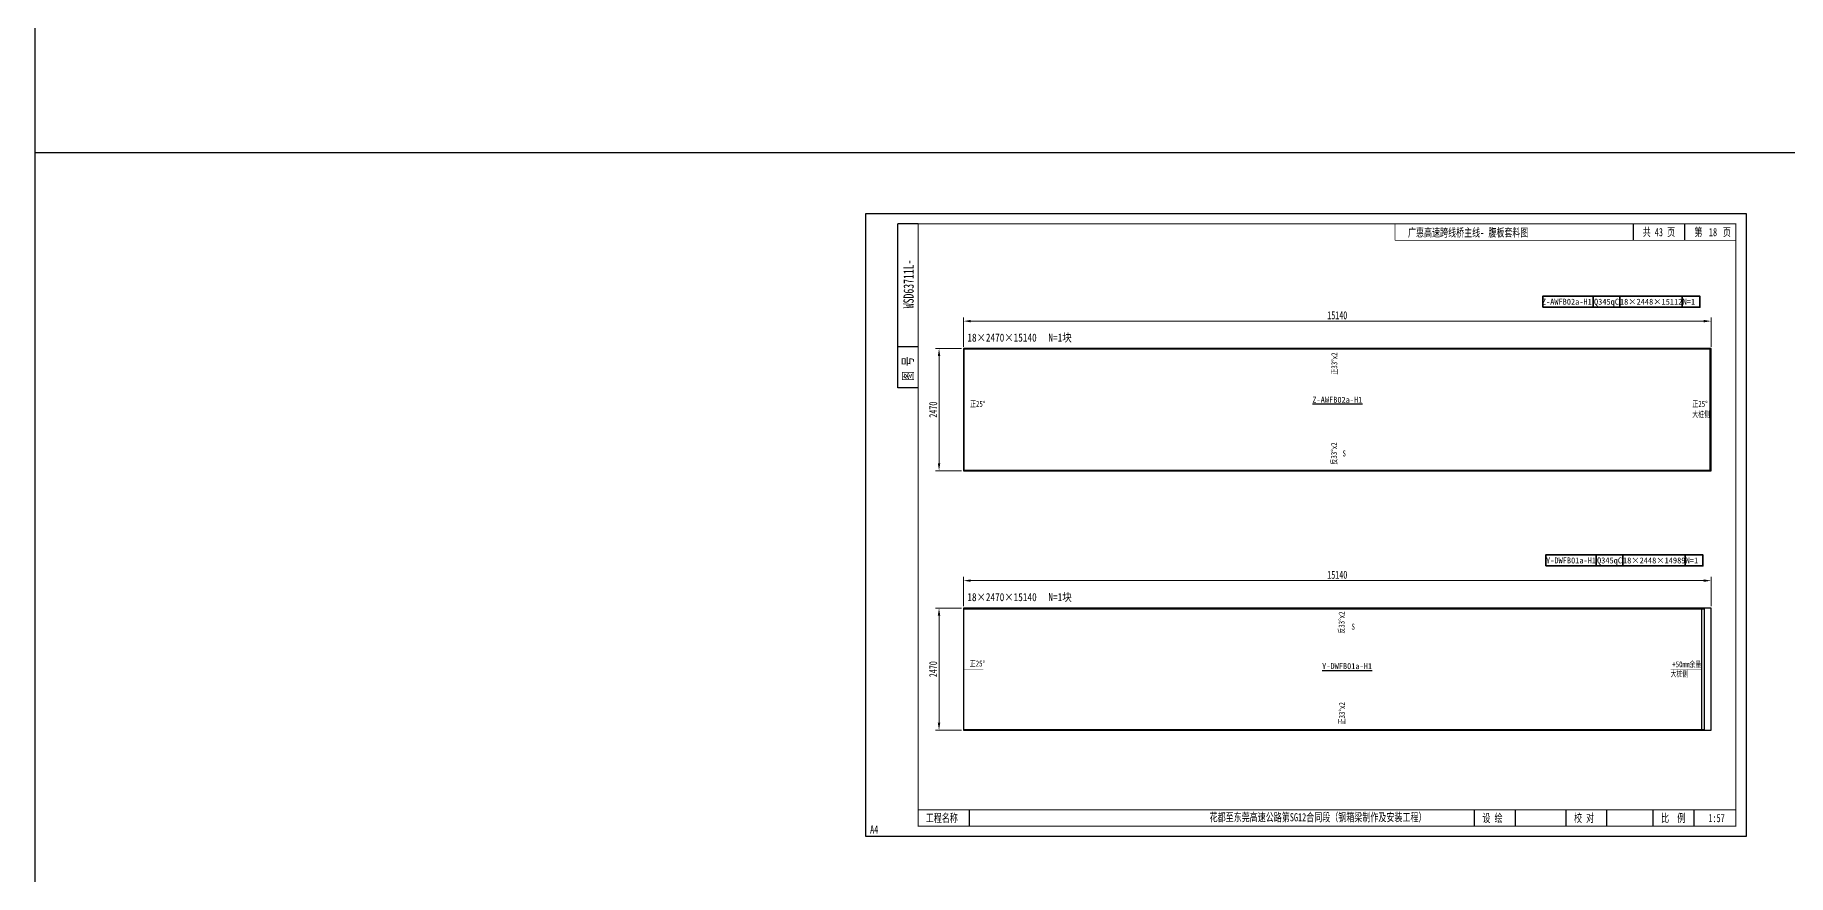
# Model space of a CAD drawing. Extents: x 1629247 to 2251351, y -601856 to -65897.
# Drawn here: x 1852530 to 1888018, y -498264 to -481274 of the extents above; entities that cross this region are included whole.
import ezdxf
from ezdxf.enums import TextEntityAlignment as Align

# ---------------------------------------------------------------- set-up
doc = ezdxf.new("R2010")
doc.units = 0
doc.header["$LTSCALE"] = 2
doc.header["$MEASUREMENT"] = 0
doc.header["$PDMODE"] = 35
doc.header["$PDSIZE"] = 50
doc.layers.get('0').update_dxf_attribs({"linetype": 'CONTINUOUS'})
doc.layers.get('Defpoints').update_dxf_attribs({"linetype": 'CONTINUOUS'})
doc.layers.add('1图框轮廓', color=7, linetype='CONTINUOUS', lineweight=35)
doc.layers.add('标注层', color=3, linetype='CONTINUOUS', lineweight=13)
doc.layers.add('A3', color=7, linetype='CONTINUOUS')
doc.styles.add('仿宋', font='仿宋_GB2312_1.ttf', dxfattribs={"width": 0.7})
doc.dimstyles.new('标准标注样式-60', dxfattribs={"dimscale": 60, "dimtxt": 2.7, "dimasz": 2.5, "dimexe": 1.25, "dimexo": 0.625, "dimtad": 1, "dimdec": 0, "dimdsep": 46, "dimtxsty": '仿宋', "dimcen": 2.5, "dimclrd": 3, "dimclre": 3, "dimclrt": 4, "dimazin": 0, "dimtfac": 1, "dimtdec": 0, "dimtmove": 0, "dimatfit": 3, "dimfxl": 1.25, "dimlwd": 13, "dimlwe": 13, "dimarcsym": 0})

# ---------------------------------------------------------------- blocks, each defined once
blk = doc.blocks.new('*D337')
at = {"color": 3, "lineweight": 13, "ltscale": 3}
for p, q in [((1871325, -487579), (1871325, -486986)), ((1886465, -487579), (1886465, -486986))]:
    blk.add_line(p, q, dxfattribs=at)
at = {"color": 3, "linetype": 'ByBlock', "lineweight": 13, "ltscale": 3}
blk.add_line((1886315, -487061), (1871475, -487061), dxfattribs=at)
at = {"color": 3, "ltscale": 3}
for points in [[(1871475, -487036), (1871475, -487086), (1871325, -487061)], [(1886315, -487036), (1886315, -487086), (1886465, -487061)]]:
    blk.add_solid(points, dxfattribs=at)
at = {"layer": 'Defpoints', "color": 0, "ltscale": 3}
for p in [(1871325, -487061), (1871325, -487617), (1886465, -487617)]:
    blk.add_point(p, dxfattribs=at)
at = {"color": 4, "ltscale": 3, "insert": (1878895, -486943), "char_height": 162, "attachment_point": 5, "style": '仿宋'}
blk.add_mtext('15140', dxfattribs=at)
blk = doc.blocks.new('*D338')
at = {"color": 3, "lineweight": 13, "ltscale": 3}
for p, q in [((1871288, -487617), (1870757, -487617)), ((1871288, -490087), (1870757, -490087))]:
    blk.add_line(p, q, dxfattribs=at)
at = {"color": 3, "linetype": 'ByBlock', "lineweight": 13, "ltscale": 3}
blk.add_line((1870832, -487767), (1870832, -489937), dxfattribs=at)
at = {"color": 3, "ltscale": 3}
for points in [[(1870807, -487767), (1870857, -487767), (1870832, -487617)], [(1870807, -489937), (1870857, -489937), (1870832, -490087)]]:
    blk.add_solid(points, dxfattribs=at)
at = {"layer": 'Defpoints', "color": 0, "ltscale": 3}
for p in [(1871325, -487617), (1870832, -490087), (1871325, -490087)]:
    blk.add_point(p, dxfattribs=at)
at = {"color": 4, "ltscale": 3, "insert": (1870714, -488852), "char_height": 162, "attachment_point": 5, "rotation": 90, "style": '仿宋'}
blk.add_mtext('2470', dxfattribs=at)
blk = doc.blocks.new('tukuangA4-')
at = {"layer": 'A3'}
for p, q in [((537, 7565), (537, 10327)), ((882, 10327), (537, 10327)), ((12951, 10051), (12951, 10327)), ((13814, 10051), (13814, 10327)), ((882, 8256), (537, 8256)), ((882, 7565), (537, 7565)), ((1745, 173), (1745, 449)), ((10266, 173), (10266, 449)), ((10957, 173), (10957, 449)), ((11811, 173), (11811, 449)), ((12502, 173), (12502, 449)), ((13280, 173), (13280, 449)), ((13971, 173), (13971, 449))]:
    blk.add_line(p, q, dxfattribs=at)
blk.add_lwpolyline([(14850, 10500), (14850, 0), (0, 0), (0, 10500)], close=True, dxfattribs=at)
for points, const_width in [([(882, 10327), (14677, 10327), (14677, 173), (882, 173), (882, 10327)], 17.3), ([(8927, 10051), (8927, 10327)], 13.8), ([(8927, 10051), (14677, 10051)], 13.8), ([(882, 449), (14677, 449)], 13.8)]:
    blk.add_lwpolyline(points, dxfattribs=dict(at, const_width=const_width))
at = {"layer": 'A3', "color": 7, "linetype": 'Continuous', "style": '仿宋', "width": 0.7}
for s, p in [('共    页', (13106, 10120)), ('第     页', (13977, 10120)), ('工程名称', (1009, 242)), ('花都至东莞高速公路第SG12合同段（钢箱梁制作及安装工程）', (5798, 255)), ('设 绘', (10401, 242)), ('校 对', (11946, 242)), ('比  例', (13415, 242))]:
    blk.add_text(s, height=138.1, dxfattribs=at).set_placement(p)
blk.add_text('WSD63711L-', height=172.6, rotation=90, dxfattribs=at).set_placement((806, 9316), align=Align.CENTER)
blk.add_text('图 号', height=172.6, rotation=90, dxfattribs=at).set_placement((793, 7681))
blk.add_text('A4', height=138.1, dxfattribs=at).set_placement((139, 50), align=Align.CENTER)
blk = doc.blocks.new('*D339')
at = {"color": 3, "lineweight": 13, "ltscale": 3}
for p, q in [((1871325, -492829), (1871325, -492236)), ((1886465, -492829), (1886465, -492236))]:
    blk.add_line(p, q, dxfattribs=at)
at = {"color": 3, "linetype": 'ByBlock', "lineweight": 13, "ltscale": 3}
blk.add_line((1886315, -492311), (1871475, -492311), dxfattribs=at)
at = {"color": 3, "ltscale": 3}
for points in [[(1871475, -492286), (1871475, -492336), (1871325, -492311)], [(1886315, -492286), (1886315, -492336), (1886465, -492311)]]:
    blk.add_solid(points, dxfattribs=at)
at = {"layer": 'Defpoints', "color": 0, "ltscale": 3}
for p in [(1871325, -492311), (1871325, -492867), (1886465, -492867)]:
    blk.add_point(p, dxfattribs=at)
at = {"color": 4, "ltscale": 3, "insert": (1878895, -492193), "char_height": 162, "attachment_point": 5, "style": '仿宋'}
blk.add_mtext('15140', dxfattribs=at)
blk = doc.blocks.new('*D340')
at = {"color": 3, "lineweight": 13, "ltscale": 3}
for p, q in [((1871288, -492867), (1870757, -492867)), ((1871288, -495337), (1870757, -495337))]:
    blk.add_line(p, q, dxfattribs=at)
at = {"color": 3, "linetype": 'ByBlock', "lineweight": 13, "ltscale": 3}
blk.add_line((1870832, -493017), (1870832, -495187), dxfattribs=at)
at = {"color": 3, "ltscale": 3}
for points in [[(1870807, -493017), (1870857, -493017), (1870832, -492867)], [(1870807, -495187), (1870857, -495187), (1870832, -495337)]]:
    blk.add_solid(points, dxfattribs=at)
at = {"layer": 'Defpoints', "color": 0, "ltscale": 3}
for p in [(1871325, -492867), (1870832, -495337), (1871325, -495337)]:
    blk.add_point(p, dxfattribs=at)
at = {"color": 4, "ltscale": 3, "insert": (1870714, -494102), "char_height": 162, "attachment_point": 5, "rotation": 90, "style": '仿宋'}
blk.add_mtext('2470', dxfattribs=at)

msp = doc.modelspace()

# ---------------------------------------------------------------- linework, layer by layer
at = {"color": 8, "ltscale": 3}
msp.add_line((1852530.5, -483650.1), (2049720.8, -483650.1), dxfattribs=at)
at = {"color": 3, "ltscale": 3}
msp.add_line((1886273.8, -495326.8), (1886273.8, -492878.8), dxfattribs=at)
at = {"color": 8, "ltscale": 3}
for points in [[(1852530.5, -417867.6), (2049720.8, -417867.6), (2049720.8, -587413.7), (1852530.5, -587413.7)], [(1871325, -490086.5), (1886465, -490086.5), (1886465, -487616.5), (1871325, -487616.5)], [(1871325, -495336.8), (1886465, -495336.8), (1886465, -492866.8), (1871325, -492866.8)]]:
    msp.add_lwpolyline(points, close=True, dxfattribs=at)
at = {"color": 1, "ltscale": 3}
for points in [[(1871335, -490076.5), (1886447, -490076.5), (1886447, -487628.5), (1871335, -487628.5)], [(1886273.8, -495326.8), (1871335, -495326.8), (1871335, -492878.8), (1886273.8, -492878.8), (1886323.8, -492878.8), (1886323.8, -495326.8)]]:
    msp.add_lwpolyline(points, close=True, dxfattribs=at)
at = {"layer": '1图框轮廓', "color": 30, "ltscale": 3}
for p, q in [((1884077.7, -486781), (1884077.7, -486556)), ((1884612.2, -486781), (1884612.2, -486556)), ((1885875.2, -486781), (1885875.2, -486556)), ((1884139, -492014.4), (1884139, -491789.4)), ((1884673.5, -492014.4), (1884673.5, -491789.4)), ((1885936.5, -492014.4), (1885936.5, -491789.4))]:
    msp.add_line(p, q, dxfattribs=at)
for points in [[(1883054.3, -486781), (1886235.2, -486781), (1886235.2, -486556), (1883054.3, -486556)], [(1883115.6, -492014.4), (1886296.5, -492014.4), (1886296.5, -491789.4), (1883115.6, -491789.4)]]:
    msp.add_lwpolyline(points, close=True, dxfattribs=at)
at = {"layer": '标注层', "color": 42}
for points in [[(1878943.3, -487639.9, 0, 25, 0), (1878943.3, -487714.8, 5, 5, 0), (1878943.3, -488145.8, 5, 5, 0)], [(1871335, -488852.5, 0, 25, 0), (1871409.8, -488852.5, 5, 5, 0), (1871726.4, -488852.5, 5, 5, 0)], [(1886447, -488852.5, 0, 25, 0), (1886372.2, -488852.5, 5, 5, 0), (1886055.6, -488852.5, 5, 5, 0)], [(1878943.3, -490039.4, 0, 25, 0), (1878943.3, -489964.6, 5, 5, 0), (1878943.3, -489491.1, 5, 5, 0)], [(1879098.4, -492903, 0, 25, 0), (1879098.4, -492977.9, 5, 5, 0), (1879098.4, -493408.9, 5, 5, 0)], [(1871335, -494102.8, 0, 25, 0), (1871409.8, -494102.8, 5, 5, 0), (1871726.4, -494102.8, 5, 5, 0)], [(1886273.8, -494102.8, 0, 25, 0), (1886199, -494102.8, 5, 5, 0), (1885647.1, -494102.8, 5, 5, 0)], [(1879098.4, -495302.5, 0, 25, 0), (1879098.4, -495227.7, 5, 5, 0), (1879098.4, -494754.2, 5, 5, 0)]]:
    msp.add_lwpolyline(points, format="xyseb", dxfattribs=at)

# ---------------------------------------------------------------- block references
at = {"color": 8, "xscale": 1.19999999999709, "yscale": 1.200000000000728, "zscale": 1.2}
msp.add_blockref('tukuangA4-', (1869352.2, -497486.5), dxfattribs=at)

# ---------------------------------------------------------------- texts
at = {"color": 7, "style": '仿宋', "width": 0.85}
for s, p in [('Z-AWFB02a-H1', (1883541.8, -486668.5)), ('Q345qC', (1884344.9, -486668.5)), ('N=1 ', (1886055.2, -486668.5)), ('Y-DWFB01a-H1', (1883627.5, -491901.9)), ('Q345qC', (1884406.3, -491901.9)), ('N=1 ', (1886116.5, -491901.9))]:
    msp.add_text(s, height=121.5, dxfattribs=at).set_placement(p, align=Align.MIDDLE_CENTER)
for s, p in [('18×2448×15112', (1884616.7, -486668.5)), ('18×2448×14989', (1884678, -491901.9))]:
    msp.add_text(s, height=121.5, dxfattribs=at).set_placement(p, align=Align.MIDDLE_LEFT)
for s, p in [('18×2470×15140', (1871404.4, -487475.1)), ('N=1块', (1873045.4, -487475.1)), ('18×2470×15140', (1871404.4, -492725.4)), ('N=1块', (1873045.4, -492725.4))]:
    msp.add_text(s, height=162, dxfattribs=at).set_placement(p)
at = {"color": 6, "style": '仿宋', "width": 0.85}
for s, p in [('%%UZ-AWFB02a-H1', (1878896.2, -488652.1)), ('%%UY-DWFB01a-H1', (1879093.6, -494040.7))]:
    msp.add_text(s, height=121.5, dxfattribs=at).set_placement(p, align=Align.MIDDLE_CENTER)
at = {"layer": 'A3', "color": 6, "linetype": 'Continuous', "style": '仿宋', "width": 0.7}
msp.add_text('广惠高速跨线桥主线- 腹板套料图', height=165.714, dxfattribs=at).set_placement((1880326, -485352.2))
at = {"layer": 'A3', "color": 1, "linetype": 'Continuous', "style": '仿宋', "width": 0.7}
for s, p in [('43', (1885322.7, -485343)), ('18', (1886418.8, -485343))]:
    msp.add_text(s, height=165.71, dxfattribs=at).set_placement(p)
at = {"layer": 'A3', "color": 7, "linetype": 'Continuous', "style": '仿宋', "width": 0.7}
msp.add_text('1:57', height=165.71, dxfattribs=at).set_placement((1886408.2, -497196.7))
at = {"layer": '标注层', "color": 42, "style": '仿宋', "width": 0.7}
for s, p in [('正33%%Dx2', (1878894.5, -488142)), ('反33%%Dx2', (1878887.7, -489962.1)), ('反33%%Dx2', (1879042.8, -493383)), ('正33%%Dx2', (1879049.6, -495217.5))]:
    msp.add_text(s, height=121.5, rotation=90, dxfattribs=at).set_placement(p)
for s, p in [('正25%%D', (1871461.1, -488796.9)), ('大桩侧', (1886081.8, -489006.1)), ('正25%%D', (1886084.5, -488796.9)), ('S', (1878999.4, -489797.9)), ('S', (1879182.6, -493301.7)), ('正25%%D', (1871455.4, -494047.2)), ('+50mm余量', (1885675.9, -494065)), ('大桩侧', (1885642.1, -494256.4))]:
    msp.add_text(s, height=121.5, dxfattribs=at).set_placement(p)

# ---------------------------------------------------------------- dimensions: what is measured, and where the dimension line sits
at = {"color": 8, "ltscale": 3}
for base, p1, p2, picture, middle in [((1871325, -487061.1), (1886465, -487616.5), (1871325, -487616.5), '*D337', (1878895, -486942.6)), ((1871325, -492311.3), (1886465, -492866.8), (1871325, -492866.8), '*D339', (1878895, -492192.8))]:
    dim = msp.add_linear_dim(base=base, p1=p1, p2=p2, dimstyle='标准标注样式-60', dxfattribs=at)
    dim.commit()
    dim.dimension.update_dxf_attribs({"geometry": picture, "text_midpoint": middle})
for base, p1, p2, picture, middle in [((1870832.1, -490086.5), (1871325, -487616.5), (1871325, -490086.5), '*D338', (1870713.6, -488851.5)), ((1870832.1, -495336.8), (1871325, -492866.8), (1871325, -495336.8), '*D340', (1870713.6, -494101.8))]:
    dim = msp.add_linear_dim(base=base, p1=p1, p2=p2, angle=90, dimstyle='标准标注样式-60', dxfattribs=at)
    dim.commit()
    dim.dimension.update_dxf_attribs({"geometry": picture, "text_midpoint": middle})

doc.saveas('drawing.dxf')
